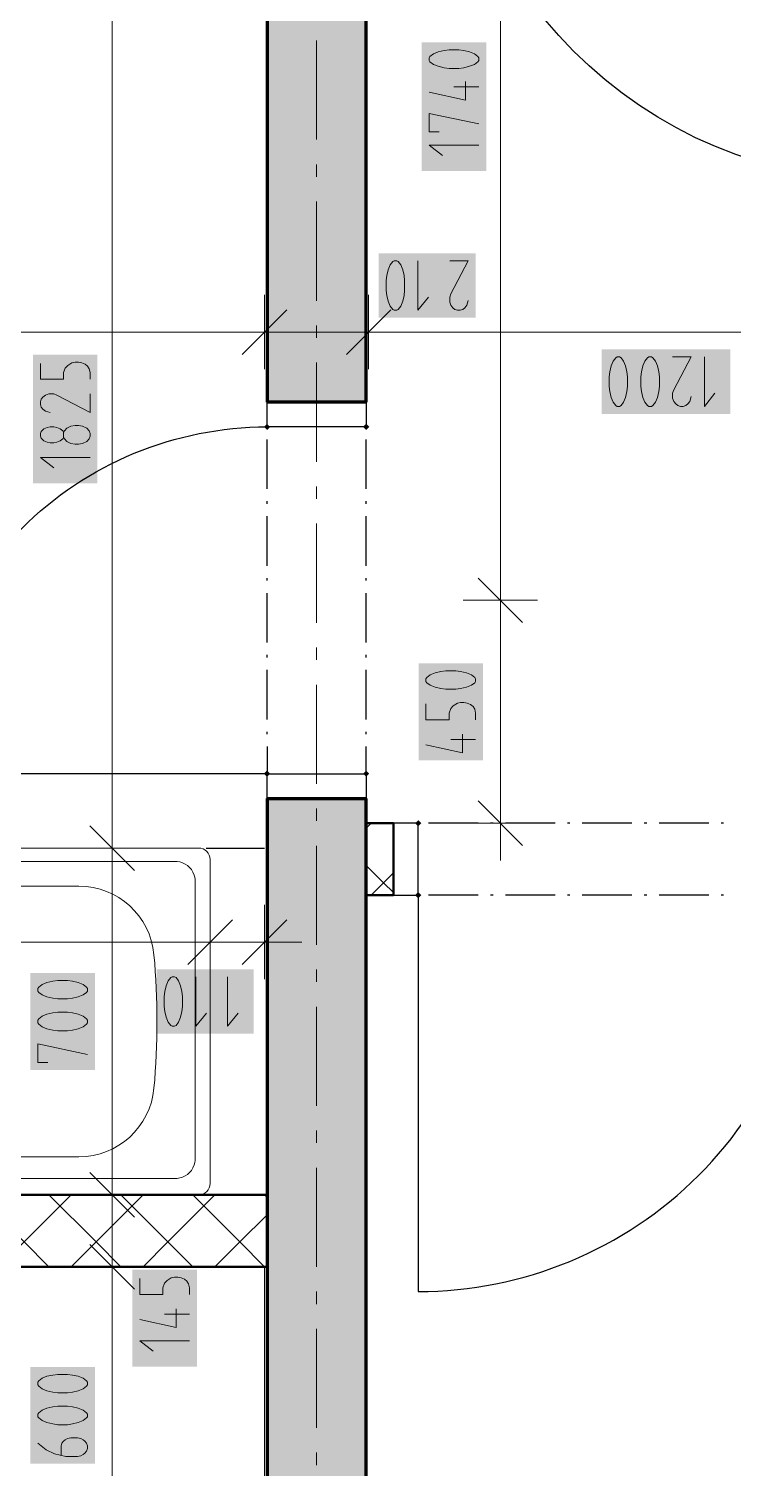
# Model space of a CAD drawing. Header units: millimetres. Extents: x 0 to 594, y 0 to 420.
# Drawn here: x 474.06 to 488.63, y 175.77 to 205.55 of the extents above; entities that cross this region are included whole.
import ezdxf

# ---------------------------------------------------------------- set-up
doc = ezdxf.new("R2010")
doc.units = ezdxf.units.MM
doc.header["$LTSCALE"] = 8
for name, color, linetype in [('PDF_Dvere', 7, 'Continuous'), ('PDF_Instalacni prizdivka do 1m', 7, 'Continuous'), ('PDF_Koty delkove', 7, 'Continuous'), ('PDF_Kuchyne', 7, 'Continuous'), ('PDF_Osy hlavni', 7, 'Continuous'), ('PDF_Pricky zdene', 7, 'Continuous'), ('PDF_Sanita', 7, 'Continuous'), ('PDF_Steny obvodove nosne', 7, 'Continuous')]:
    doc.layers.add(name, color=color, linetype=linetype)

msp = doc.modelspace()

# ---------------------------------------------------------------- hatches: boundary and pattern name
at = {"layer": 'PDF_Steny obvodove nosne', "true_color": 0xc0c0c0, "transparency": 33554559}
h = msp.add_hatch(color=9, dxfattribs=at)
h.paths.add_polyline_path([(478.986, 218.171), (478.986, 197.825), (481.036, 197.825), (481.036, 211.611), (481.035, 211.611), (481.035, 213.661), (481.036, 213.661), (481.036, 218.171)], flags=0)
h.paths.add_polyline_path([(478.986, 189.625), (478.986, 173.84), (481.036, 173.84), (481.036, 189.625)], flags=0)

# ---------------------------------------------------------------- linework, layer by layer
at = {"layer": 'PDF_Dvere', "lineweight": 25}
for points in [[(491.849, 211.611), (491.849, 202.386, -0.414213), (482.624, 211.611), (483.353, 211.611)], [(478.986, 190.699), (478.986, 190.138), (471.811, 190.138, -0.414214), (478.986, 197.313), (478.986, 197.31)], [(482.112, 187.626), (482.112, 179.426, 0.414214), (490.312, 187.626), (490.272, 187.626)]]:
    msp.add_lwpolyline(points, format="xyb", dxfattribs=at)
for points in [[(481.036, 197.825), (481.036, 197.313), (478.986, 197.313), (478.986, 197.825)], [(481.036, 190.138), (481.036, 189.625), (478.986, 189.625), (478.986, 190.138)], [(482.112, 189.113), (481.599, 189.113), (481.599, 187.626), (482.112, 187.626)]]:
    msp.add_lwpolyline(points, close=True, dxfattribs=at)
for points in [[(481.036, 197.31), (481.036, 197.313)], [(478.986, 196.029), (478.986, 197.054)], [(481.036, 196.029), (481.036, 197.054)], [(478.986, 195.721), (478.986, 195.773)], [(481.036, 195.721), (481.036, 195.773)], [(478.986, 194.44), (478.986, 195.465)], [(481.036, 194.44), (481.036, 195.465)], [(478.986, 194.133), (478.986, 194.184)], [(481.036, 194.133), (481.036, 194.184)], [(478.986, 192.851), (478.986, 193.876)], [(481.036, 192.851), (481.036, 193.876)], [(478.986, 192.544), (478.986, 192.595)], [(481.036, 192.544), (481.036, 192.595)], [(478.986, 191.263), (478.986, 192.288)], [(481.036, 191.263), (481.036, 192.288)], [(478.986, 190.955), (478.986, 191.006)], [(481.036, 190.955), (481.036, 191.006)], [(481.036, 190.138), (481.036, 190.699)], [(483.353, 189.113), (482.328, 189.113)], [(483.661, 189.113), (483.61, 189.113)], [(484.942, 189.113), (483.917, 189.113)], [(485.25, 189.113), (485.198, 189.113)], [(486.531, 189.113), (485.506, 189.113)], [(486.838, 189.113), (486.787, 189.113)], [(488.12, 189.113), (487.095, 189.113)], [(488.427, 189.113), (488.376, 189.113)], [(483.353, 187.626), (482.328, 187.626)], [(483.661, 187.626), (483.61, 187.626)], [(484.942, 187.626), (483.917, 187.626)], [(485.25, 187.626), (485.198, 187.626)], [(486.531, 187.626), (485.506, 187.626)], [(486.838, 187.626), (486.787, 187.626)], [(488.12, 187.626), (487.095, 187.626)], [(488.427, 187.626), (488.376, 187.626)]]:
    msp.add_lwpolyline(points, dxfattribs=at)
at = {"layer": 'PDF_Dvere', "lineweight": 25, "transparency": 33554559}
for points in [[(478.986, 197.249), (478.922, 197.313), (479.05, 197.313), (478.986, 197.377)], [(481.036, 197.249), (480.972, 197.313), (481.1, 197.313), (481.036, 197.377)], [(478.986, 190.074), (478.922, 190.138), (479.05, 190.138), (478.986, 190.202)], [(481.036, 190.074), (480.972, 190.138), (481.1, 190.138), (481.036, 190.202)], [(482.176, 189.113), (482.112, 189.049), (482.112, 189.177), (482.048, 189.113)], [(482.176, 187.626), (482.112, 187.562), (482.112, 187.69), (482.048, 187.626)]]:
    msp.add_solid(points, dxfattribs=at)
at = {"layer": 'PDF_Instalacni prizdivka do 1m', "lineweight": 25}
msp.add_lwpolyline([(477.725, 188.6), (478.935, 188.6)], dxfattribs=at)
at = {"layer": 'PDF_Koty delkove', "lineweight": 18}
for points in [[(475.786, 128.074), (475.786, 131.969), (475.786, 132.597), (475.786, 146.704), (475.786, 165.381), (475.786, 171.641), (475.786, 173.789), (475.786, 179.939), (475.786, 181.425), (475.786, 182.307), (475.786, 188.6), (475.786, 191.344), (475.786, 196.167), (475.786, 201.601), (475.786, 206.087), (475.786, 207.306), (475.786, 214.02), (475.786, 215.557), (475.786, 218.325), (475.786, 226.012)], [(483.811, 189.113), (483.811, 193.725), (483.811, 211.56)], [(483.091, 204.456), (483.091, 204.073), (482.34, 204.238)], [(483.365, 204.347), (482.852, 204.347)], [(482.544, 203.416), (482.34, 203.416), (482.34, 203.799), (483.365, 203.581)], [(483.365, 203.142), (482.34, 203.142), (482.612, 202.924)], [(482.106, 200.751), (482.106, 199.726), (482.324, 199.999)], [(482.763, 200.751), (483.147, 200.751), (482.79, 200.068), (482.763, 199.999), (482.763, 199.896), (482.79, 199.829), (482.831, 199.777), (482.872, 199.743), (482.927, 199.726), (482.981, 199.726), (483.037, 199.743), (483.078, 199.777), (483.119, 199.829)], [(478.935, 200.043), (478.935, 199.274), (478.935, 198.505)], [(481.087, 200.043), (481.087, 199.274), (481.087, 198.505)], [(483.119, 199.829), (483.147, 199.93)], [(479.396, 199.735), (478.474, 198.813)], [(481.549, 199.735), (480.626, 198.813)], [(414.361, 199.274), (416.513, 199.274), (436.5, 199.274), (437.628, 199.274), (446.801, 199.274), (454.437, 199.274), (456.179, 199.274), (457.051, 199.274), (459.511, 199.274), (460.383, 199.274), (462.125, 199.274), (478.935, 199.274), (481.087, 199.274), (493.387, 199.274), (496.155, 199.274), (515.066, 199.274), (516.193, 199.274), (522.307, 199.274), (528.074, 199.274), (544.227, 199.274), (545.764, 199.274), (549.377, 199.274), (549.557, 199.274), (550.326, 199.274)], [(474.301, 198.626), (474.301, 198.298), (474.779, 198.298), (474.779, 198.435), (474.814, 198.53), (474.865, 198.585), (474.95, 198.639), (475.018, 198.653), (475.086, 198.653), (475.155, 198.639), (475.223, 198.612), (475.274, 198.571), (475.309, 198.517), (475.326, 198.435), (475.326, 198.298)], [(487.059, 197.924), (487.087, 198.044), (487.1, 198.146), (487.1, 198.351), (487.087, 198.453), (487.059, 198.573), (487.018, 198.676), (486.963, 198.744), (486.935, 198.762), (486.881, 198.762), (486.853, 198.744), (486.799, 198.676), (486.758, 198.573), (486.731, 198.453), (486.717, 198.351)], [(487.374, 198.762), (487.758, 198.762), (487.401, 198.078), (487.374, 198.009), (487.374, 197.907), (487.401, 197.839), (487.442, 197.788), (487.483, 197.753), (487.538, 197.737), (487.592, 197.737), (487.647, 197.753), (487.689, 197.788), (487.73, 197.839), (487.758, 197.941)], [(488.031, 198.762), (488.031, 197.737), (488.249, 198.009)], [(486.717, 198.351), (486.717, 198.146), (486.731, 198.044), (486.758, 197.924), (486.799, 197.822), (486.853, 197.753), (486.881, 197.737), (486.935, 197.737), (486.963, 197.753), (487.018, 197.822), (487.059, 197.924)], [(475.326, 197.996), (475.326, 197.613), (474.642, 197.969), (474.574, 197.996), (474.471, 197.996), (474.404, 197.969), (474.352, 197.928), (474.317, 197.887), (474.301, 197.832)], [(474.301, 197.832), (474.301, 197.778), (474.317, 197.723), (474.352, 197.682), (474.404, 197.64), (474.505, 197.613)], [(474.779, 197.093), (474.761, 197.066), (474.71, 197.024), (474.642, 196.997), (474.574, 196.983), (474.505, 196.983), (474.437, 196.997), (474.369, 197.024), (474.317, 197.08), (474.301, 197.121), (474.301, 197.175), (474.317, 197.216), (474.369, 197.271), (474.437, 197.298), (474.505, 197.312), (474.574, 197.312), (474.642, 197.298), (474.71, 197.271), (474.761, 197.23), (474.779, 197.203)], [(475.326, 196.682), (474.301, 196.682), (474.574, 196.464)], [(484.272, 193.264), (483.35, 194.186)], [(484.58, 193.725), (483.811, 193.725), (483.042, 193.725)], [(482.887, 192.268), (482.682, 192.268), (482.581, 192.254), (482.461, 192.227), (482.358, 192.186), (482.29, 192.131), (482.273, 192.104), (482.273, 192.049), (482.29, 192.021), (482.358, 191.967), (482.461, 191.926), (482.581, 191.898), (482.682, 191.884), (482.887, 191.884), (482.99, 191.898), (483.11, 191.926), (483.212, 191.967), (483.281, 192.021), (483.298, 192.049), (483.298, 192.104), (483.281, 192.131), (483.212, 192.186), (483.11, 192.227)], [(483.11, 192.227), (482.99, 192.254), (482.887, 192.268)], [(482.273, 191.584), (482.273, 191.255), (482.751, 191.255), (482.751, 191.392), (482.786, 191.488), (482.837, 191.543), (482.922, 191.597), (482.99, 191.611), (483.059, 191.611), (483.127, 191.597), (483.195, 191.57), (483.246, 191.529), (483.281, 191.474), (483.298, 191.392), (483.298, 191.255)], [(483.025, 190.954), (483.025, 190.57), (482.273, 190.735)], [(483.298, 190.845), (482.786, 190.845)], [(484.272, 188.651), (483.35, 189.574)], [(484.58, 189.113), (483.811, 189.113), (483.042, 189.113)], [(483.811, 189.113), (483.811, 188.344)], [(476.247, 188.139), (475.324, 189.061)], [(476.554, 188.6), (475.786, 188.6), (475.017, 188.6)], [(477.807, 187.424), (477.807, 186.656), (477.807, 185.887)], [(478.935, 187.424), (478.935, 186.656), (478.935, 185.887)], [(478.269, 187.117), (477.346, 186.194)], [(479.396, 187.117), (478.474, 186.194)], [(478.935, 186.656), (477.807, 186.656), (477.295, 186.656), (460.383, 186.656)], [(478.935, 186.656), (479.704, 186.656)], [(474.862, 185.862), (474.657, 185.862), (474.556, 185.848), (474.436, 185.821), (474.333, 185.78), (474.264, 185.725), (474.248, 185.697), (474.248, 185.643), (474.264, 185.615), (474.333, 185.561), (474.436, 185.52), (474.556, 185.492), (474.657, 185.478), (474.862, 185.478), (474.965, 185.492), (475.084, 185.52), (475.187, 185.561), (475.256, 185.615), (475.273, 185.643), (475.273, 185.697), (475.256, 185.725), (475.187, 185.78), (475.084, 185.821), (474.965, 185.848)], [(474.965, 185.848), (474.862, 185.862)], [(477.514, 185.939), (477.514, 184.914), (477.733, 185.187)], [(478.171, 185.939), (478.171, 184.914), (478.39, 185.187)], [(474.452, 184.164), (474.248, 184.164), (474.248, 184.548), (475.273, 184.329)], [(476.247, 180.964), (475.324, 181.886)], [(476.554, 181.425), (475.786, 181.425), (475.017, 181.425)], [(476.247, 179.478), (475.324, 180.4)], [(476.554, 179.939), (475.786, 179.939), (475.017, 179.939)], [(476.356, 179.695), (476.356, 179.367), (476.834, 179.367), (476.834, 179.504), (476.869, 179.599), (476.92, 179.654), (477.005, 179.709), (477.073, 179.722), (477.141, 179.722), (477.21, 179.709), (477.278, 179.681), (477.329, 179.64), (477.364, 179.586), (477.381, 179.504), (477.381, 179.367)], [(477.107, 179.065), (477.107, 178.682), (476.356, 178.847)], [(477.381, 178.956), (476.869, 178.956)], [(477.381, 178.408), (476.356, 178.408), (476.629, 178.19)], [(474.862, 177.056), (474.657, 177.056), (474.556, 177.042), (474.436, 177.015), (474.333, 176.974), (474.264, 176.92), (474.248, 176.892), (474.248, 176.837), (474.264, 176.81), (474.333, 176.755), (474.436, 176.714), (474.556, 176.686), (474.657, 176.672), (474.862, 176.672), (474.965, 176.686), (475.084, 176.714), (475.187, 176.755), (475.256, 176.81)], [(475.256, 176.81), (475.273, 176.837), (475.273, 176.892), (475.256, 176.92), (475.187, 176.974), (475.084, 177.015), (474.965, 177.042), (474.862, 177.056)], [(474.726, 176.043), (474.726, 176.235), (474.743, 176.29), (474.777, 176.331), (474.812, 176.358), (474.862, 176.385), (474.931, 176.399), (475.067, 176.399), (475.136, 176.385), (475.187, 176.358), (475.221, 176.331), (475.256, 176.29), (475.273, 176.235), (475.273, 176.18), (475.256, 176.125), (475.221, 176.084), (475.187, 176.057), (475.136, 176.029), (475.067, 176.015), (474.828, 176.015), (474.589, 176.07), (474.418, 176.152), (474.248, 176.29)]]:
    msp.add_lwpolyline(points, dxfattribs=at)
for points in [[(482.954, 205.113), (482.749, 205.113), (482.647, 205.099), (482.527, 205.072), (482.425, 205.031), (482.356, 204.977), (482.34, 204.949), (482.34, 204.895), (482.356, 204.867), (482.425, 204.813), (482.527, 204.772), (482.647, 204.744), (482.749, 204.73), (482.954, 204.73), (483.056, 204.744), (483.176, 204.772), (483.279, 204.813), (483.347, 204.867), (483.365, 204.895), (483.365, 204.949), (483.347, 204.977), (483.279, 205.031), (483.176, 205.072), (483.056, 205.099)], [(481.449, 200.34), (481.449, 200.135), (481.463, 200.034), (481.49, 199.914), (481.531, 199.811), (481.585, 199.743), (481.613, 199.726), (481.667, 199.726), (481.695, 199.743), (481.75, 199.811), (481.791, 199.914), (481.819, 200.034), (481.832, 200.135), (481.832, 200.34), (481.819, 200.443), (481.791, 200.563), (481.75, 200.665), (481.695, 200.734), (481.667, 200.751), (481.613, 200.751), (481.585, 200.734), (481.531, 200.665), (481.49, 200.563), (481.463, 200.443)], [(486.06, 198.351), (486.06, 198.146), (486.074, 198.044), (486.101, 197.924), (486.142, 197.822), (486.196, 197.753), (486.224, 197.737), (486.278, 197.737), (486.306, 197.753), (486.36, 197.822), (486.402, 197.924), (486.429, 198.044), (486.443, 198.146), (486.443, 198.351), (486.429, 198.453), (486.402, 198.573), (486.36, 198.676), (486.306, 198.744), (486.278, 198.762), (486.224, 198.762), (486.196, 198.744), (486.142, 198.676), (486.101, 198.573), (486.074, 198.453)], [(475.086, 197.339), (475.018, 197.339), (474.932, 197.325), (474.847, 197.285), (474.796, 197.23), (474.779, 197.203), (474.779, 197.093), (474.796, 197.066), (474.847, 197.011), (474.932, 196.969), (475.018, 196.955), (475.086, 196.955), (475.171, 196.969), (475.257, 197.011), (475.309, 197.066), (475.326, 197.121), (475.326, 197.175), (475.309, 197.23), (475.257, 197.285), (475.171, 197.325)], [(476.857, 185.528), (476.857, 185.323), (476.871, 185.222), (476.898, 185.102), (476.939, 184.999), (476.994, 184.931), (477.021, 184.914), (477.076, 184.914), (477.104, 184.931), (477.158, 184.999), (477.199, 185.102), (477.227, 185.222), (477.241, 185.323), (477.241, 185.528), (477.227, 185.631), (477.199, 185.751), (477.158, 185.853), (477.104, 185.922), (477.076, 185.939), (477.021, 185.939), (476.994, 185.922), (476.939, 185.853), (476.898, 185.751), (476.871, 185.631)], [(474.862, 185.205), (474.657, 185.205), (474.556, 185.191), (474.436, 185.164), (474.333, 185.122), (474.264, 185.068), (474.248, 185.04), (474.248, 184.986), (474.264, 184.958), (474.333, 184.904), (474.436, 184.863), (474.556, 184.835), (474.657, 184.821), (474.862, 184.821), (474.965, 184.835), (475.084, 184.863), (475.187, 184.904), (475.256, 184.958), (475.273, 184.986), (475.273, 185.04), (475.256, 185.068), (475.187, 185.122), (475.084, 185.164), (474.965, 185.191)], [(474.862, 177.713), (474.657, 177.713), (474.556, 177.699), (474.436, 177.672), (474.333, 177.631), (474.264, 177.577), (474.248, 177.549), (474.248, 177.495), (474.264, 177.467), (474.333, 177.412), (474.436, 177.371), (474.556, 177.343), (474.657, 177.329), (474.862, 177.329), (474.965, 177.343), (475.084, 177.371), (475.187, 177.412), (475.256, 177.467), (475.273, 177.495), (475.273, 177.549), (475.256, 177.577), (475.187, 177.631), (475.084, 177.672), (474.965, 177.699)]]:
    msp.add_lwpolyline(points, close=True, dxfattribs=at)
at = {"layer": 'PDF_Koty delkove', "color": 7, "lineweight": 18, "true_color": 0xffffff, "transparency": 33554559}
for points in [[(483.518, 202.605), (483.518, 205.267), (482.186, 202.605), (482.186, 205.267)], [(483.3, 200.905), (481.295, 200.905), (483.3, 199.572), (481.295, 199.572)], [(488.568, 198.915), (485.906, 198.915), (488.568, 197.583), (485.906, 197.583)], [(475.48, 196.145), (475.48, 198.807), (474.147, 196.145), (474.147, 198.807)], [(483.452, 190.416), (483.452, 192.421), (482.12, 190.416), (482.12, 192.421)], [(475.427, 184.01), (475.427, 186.015), (474.094, 184.01), (474.094, 186.015)], [(478.709, 186.093), (476.704, 186.093), (478.709, 184.76), (476.704, 184.76)], [(477.535, 177.871), (477.535, 179.876), (476.202, 177.871), (476.202, 179.876)], [(475.427, 175.862), (475.427, 177.866), (474.094, 175.862), (474.094, 177.866)]]:
    msp.add_solid(points, dxfattribs=at)
at = {"layer": 'PDF_Kuchyne', "lineweight": 13}
msp.add_lwpolyline([(459.665, 179.939), (459.665, 173.789), (459.665, 161.489), (465.815, 161.489), (465.815, 173.789), (478.935, 173.789), (478.935, 179.939)], close=True, dxfattribs=at)
at = {"layer": 'PDF_Osy hlavni', "lineweight": 18}
for points in [[(480.011, 203.255), (480.011, 205.305)], [(480.011, 202.486), (480.011, 202.743)], [(480.011, 199.924), (480.011, 201.974)], [(480.011, 199.155), (480.011, 199.411)], [(480.011, 196.593), (480.011, 198.643)], [(480.011, 195.824), (480.011, 196.08)], [(480.011, 193.261), (480.011, 195.311)], [(480.011, 192.493), (480.011, 192.749)], [(480.011, 189.93), (480.011, 191.98)], [(480.011, 189.161), (480.011, 189.418)], [(480.011, 186.599), (480.011, 188.649)], [(480.011, 185.83), (480.011, 186.087)], [(480.011, 183.268), (480.011, 185.318)], [(480.011, 182.499), (480.011, 182.755)], [(480.011, 179.937), (480.011, 181.987)], [(480.011, 179.168), (480.011, 179.424)], [(480.011, 176.605), (480.011, 178.655)], [(480.011, 175.837), (480.011, 176.093)]]:
    msp.add_lwpolyline(points, dxfattribs=at)
at = {"layer": 'PDF_Pricky zdene', "lineweight": 9}
for points in [[(481.139, 189.113), (481.036, 189.01)], [(481.599, 187.678), (481.395, 187.883), (481.036, 188.241)], [(481.599, 188.087), (481.395, 187.883), (481.139, 187.626)], [(474.476, 179.939), (473.964, 180.451), (472.99, 181.425)], [(474.937, 181.425), (473.964, 180.451), (473.451, 179.939)], [(475.962, 179.939), (475.45, 180.451), (474.476, 181.425)], [(476.424, 181.425), (475.45, 180.451), (474.937, 179.939)], [(477.449, 179.939), (476.936, 180.451), (475.962, 181.425)], [(477.91, 181.425), (476.936, 180.451), (476.424, 179.939)], [(478.935, 179.939), (478.422, 180.451), (477.449, 181.425)], [(478.986, 181.374), (478.935, 181.425)], [(478.986, 181.015), (478.422, 180.451), (477.91, 179.939)]]:
    msp.add_lwpolyline(points, dxfattribs=at)
at = {"layer": 'PDF_Pricky zdene', "lineweight": 50}
for points in [[(481.599, 189.113), (481.087, 189.113), (481.036, 189.113), (481.036, 187.626), (481.087, 187.626), (481.599, 187.626)], [(481.599, 189.113), (481.599, 187.626)]]:
    msp.add_lwpolyline(points, dxfattribs=at)
msp.add_lwpolyline([(478.986, 181.425), (478.935, 181.425), (459.511, 181.425), (459.511, 179.939), (459.665, 179.939), (478.935, 179.939), (478.986, 179.939)], close=True, dxfattribs=at)
at = {"layer": 'PDF_Sanita', "lineweight": 13}
for points in [[(477.572, 181.425), (477.572, 181.425), (460.618, 181.425, -0.414212), (460.383, 181.661), (460.383, 188.364, -0.414221), (460.618, 188.6), (477.572, 188.6, -0.414223), (477.807, 188.364), (477.807, 181.661, -0.414212)], [(463.211, 182.545), (469.906, 182.214), (475.097, 182.214, 0.387967), (476.648, 183.632, 0.045237), (476.648, 186.394, 0.387966), (475.097, 187.811), (469.906, 187.811), (463.211, 187.481, 0.372025), (461.446, 185.798, 0.048476), (461.446, 184.228, 0.372024)]]:
    msp.add_lwpolyline(points, format="xyb", close=True, dxfattribs=at)
msp.add_lwpolyline([(469.095, 181.763), (477.127, 181.765), (477.185, 181.775), (477.237, 181.791), (477.295, 181.818), (477.34, 181.848), (477.386, 181.889), (477.421, 181.931), (477.455, 181.986), (477.48, 182.046), (477.492, 182.092), (477.498, 182.139), (477.5, 185.043), (477.498, 187.948), (477.492, 187.995), (477.48, 188.041), (477.455, 188.101), (477.421, 188.156), (477.386, 188.197), (477.34, 188.239), (477.295, 188.269), (477.237, 188.296), (477.185, 188.312), (477.127, 188.322), (469.095, 188.323)], dxfattribs=at)
at = {"layer": 'PDF_Steny obvodove nosne', "lineweight": 70}
for points in [[(482.112, 213.661), (481.087, 213.661), (481.087, 213.661), (481.036, 213.661), (481.036, 218.171), (481.035, 218.171), (478.986, 218.171), (478.986, 215.557), (478.986, 207.306), (478.986, 197.825)], [(481.036, 197.825), (481.036, 211.611), (481.087, 211.611), (481.087, 211.611), (482.112, 211.611)], [(481.036, 197.825), (478.986, 197.825)], [(478.986, 189.625), (478.986, 181.425), (478.986, 179.939), (478.986, 173.84), (481.036, 173.84), (481.036, 187.626), (481.036, 189.113), (481.036, 189.625)], [(478.986, 189.625), (481.036, 189.625)]]:
    msp.add_lwpolyline(points, dxfattribs=at)

doc.saveas('drawing.dxf')
